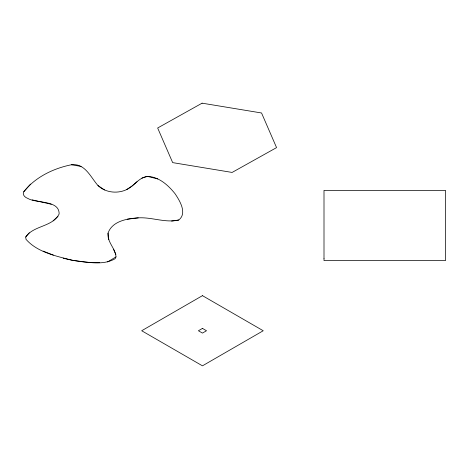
<?xml version="1.0" encoding="UTF-8"?>
<svg xmlns="http://www.w3.org/2000/svg" width="469" height="469" viewBox="0 0 469 469"><rect width="100%" height="100%" fill="white"/><g stroke="black" fill="none" stroke-linecap="round" stroke-linejoin="round"><path stroke-width="0.7" d="M108.046 233.122C106.944 242.051 115.474 248.382 116.013 256.889L115.145 258.706C102.512 266.034 86.396 261.849 72.607 260.348C56.597 256.215 37.227 252.287 26.012 239.313L25.713 237.021C33.41 225.355 52.598 227.09 59.129 214.011C59.522 199.9 36.306 203.476 28.07 198.545A10.177 5.874 0 0 1 23.767 191.762C35.163 177.182 53.501 168.342 71.411 164.766C85.03 163.036 90.593 177.147 97.986 185.554C105.431 192.665 117.244 193.949 126.437 189.687C134.081 186.252 138.683 177.417 147.459 176.391C158.874 176.725 168.213 185.185 174.996 193.656C179.733 200.638 187.477 213.278 178.748 220.014C165.381 223.168 151.809 216.983 138.261 217.868C127.169 218.542 112.15 221.133 108.046 233.122L108.814 239.583M25.713 237.021L29.266 232.806M23.772 191.762L30.585 184.083M53.144 220.84L57.992 216.32M137.042 181.726L132.117 185.982L126.437 189.687M107.536 261.954L116.013 256.889M141.919 178.126L147.459 176.391L157.748 178.929M171.566 221.069L178.748 220.014M127.199 219.228L138.261 217.868M99.645 262.646C87.363 262.787 75.081 261.321 63.209 258.173M71.411 164.766L81.096 166.407M32.191 199.87L51.244 204.25M43.154 251.12L53.349 255.107M97.986 185.554L104.517 189.957M113.527 249.18L115.884 254.649M324.003 258.431L324.003 260.571L445.55 260.571L445.55 190.396L324.003 190.396L324.003 258.431M202.456 295.658L141.685 330.745L202.456 365.832L263.232 330.745L202.456 295.658M202.456 328.406L198.405 330.745L202.456 333.084L206.507 330.745L202.456 328.406M202.098 103.168L157.654 127.99L172.668 162.62L232.12 172.434L276.563 147.612L261.55 112.982L202.098 103.168"/></g></svg>
